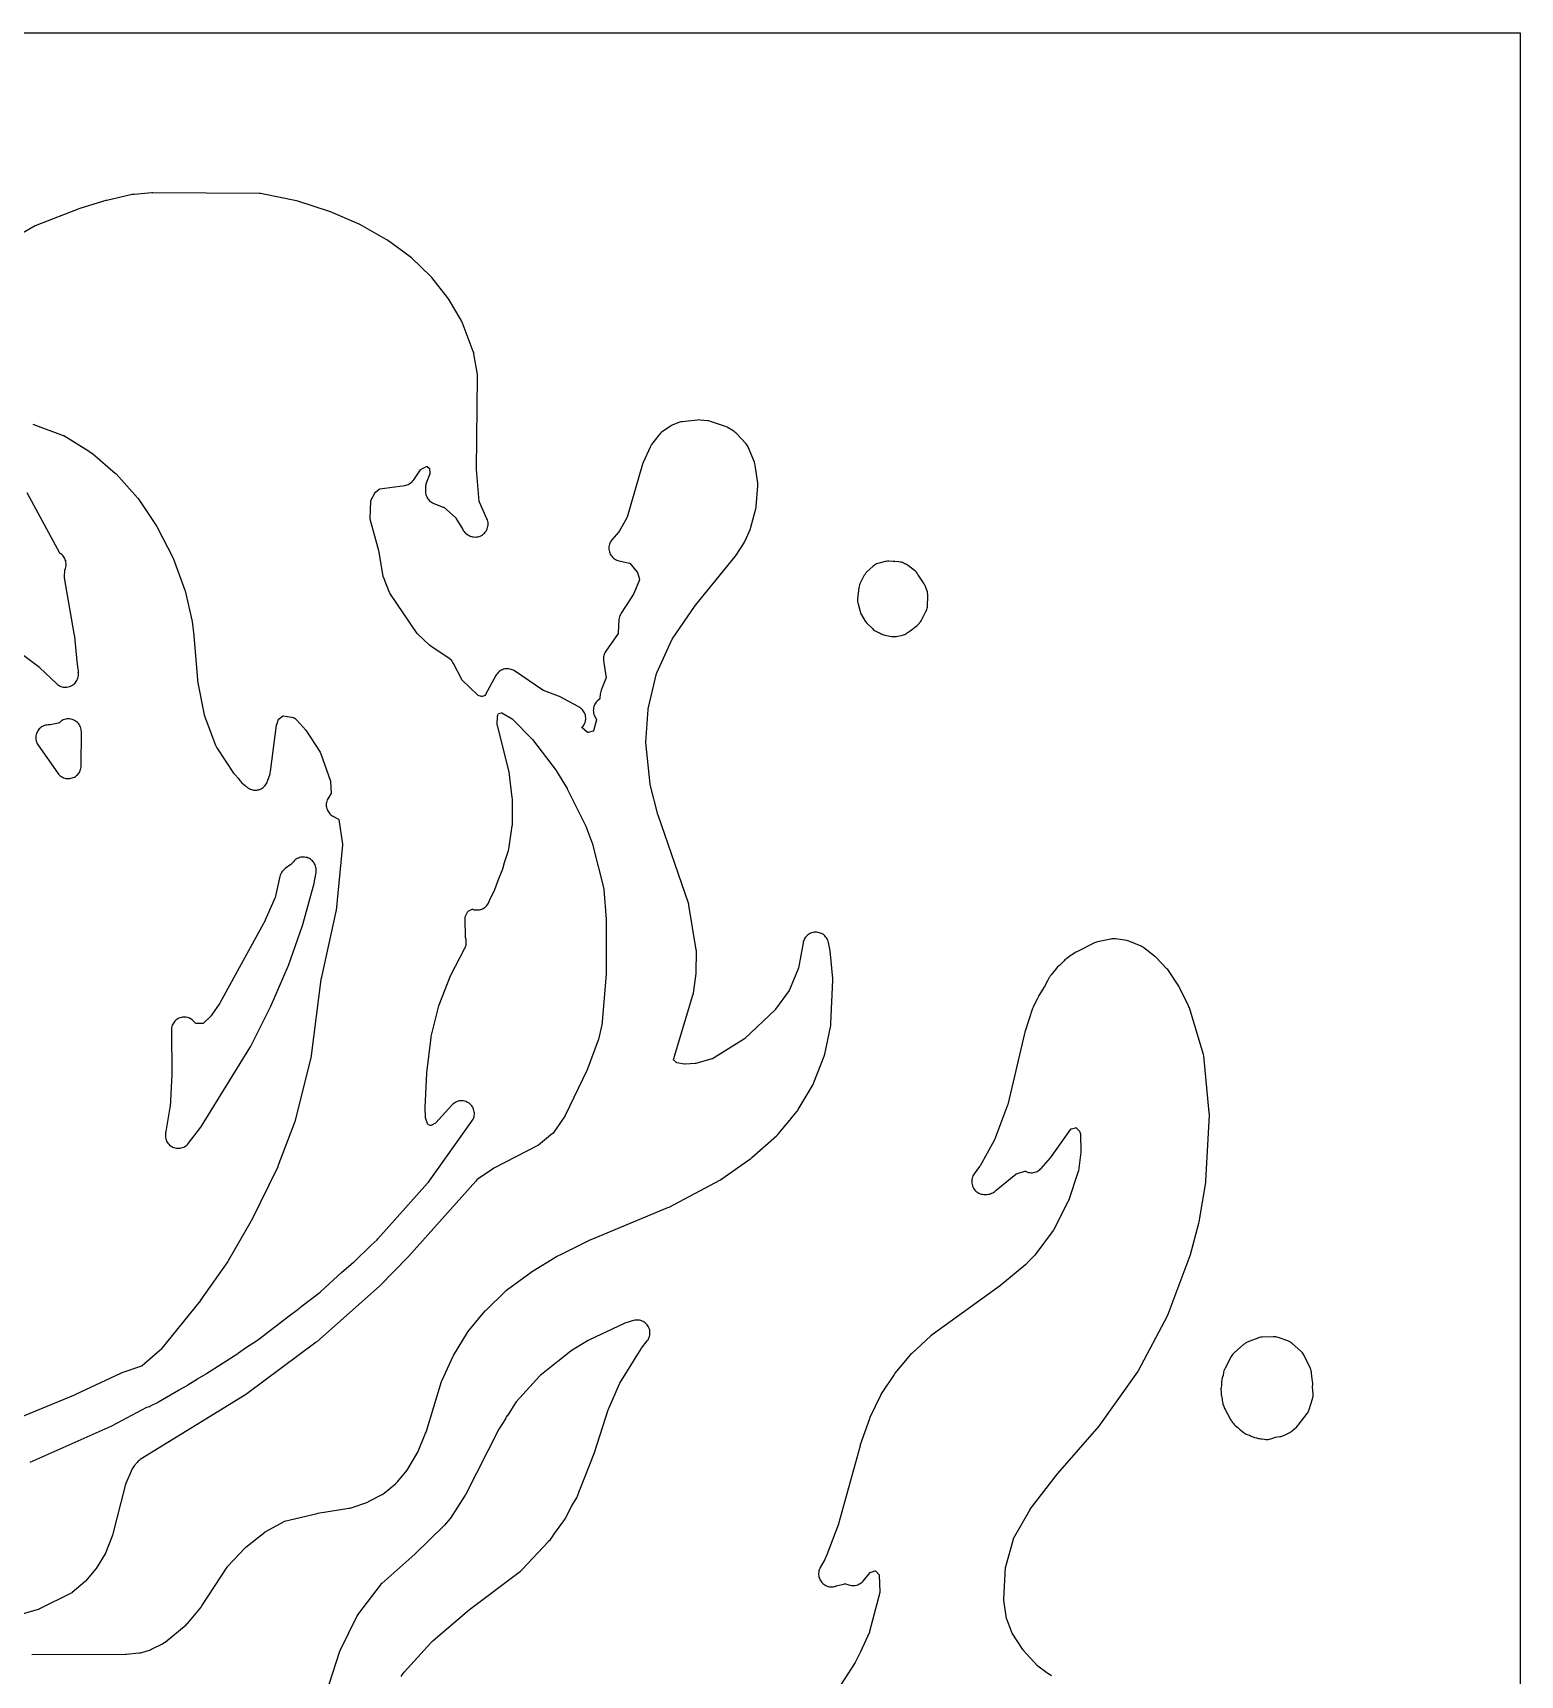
# Model space of a CAD drawing. Header units: millimetres. Extents: x 0 to 300, y 0 to 300.
# Drawn here: x 161.6 to 299.7, y 147.6 to 300 of the extents above; entities that cross this region are included whole.
import ezdxf

# ---------------------------------------------------------------- set-up
doc = ezdxf.new("R2010")
doc.units = ezdxf.units.MM
doc.layers.add('CUT', color=7, linetype='CONTINUOUS')

msp = doc.modelspace()

# ---------------------------------------------------------------- linework, layer by layer
at = {"layer": 'CUT'}
for points in [[(0.0014, 299.9986), (0.0295, 300), (149.1219, 300), (151.6802, 300), (299.6408, 300), (299.6689, 299.9986), (299.6703, 299.9705), (299.6703, 0.0295), (299.6689, 0.0014), (299.6408, 0), (150.7335, 0), (147.8556, 0), (0.0295, 0), (0.0014, 0.0014), (0, 0.0295), (0, 299.9705)], [(242.6802, 250.6609), (242.5799, 250.7066), (242.5314, 250.7235), (242.5043, 250.7407), (242.4069, 250.7905), (242.3053, 250.8313), (242.2005, 250.8627), (242.0933, 250.8843), (241.9845, 250.8962), (241.5897, 250.9209), (241.5637, 250.9249), (241.4499, 250.9311), (241.4363, 250.9306), (241.0518, 250.9547), (240.9325, 250.9562), (240.8135, 250.9459), (240.6962, 250.9238), (240.1366, 250.7893), (240.0207, 250.7552), (239.9089, 250.7096), (239.8021, 250.653), (239.7016, 250.5859), (239.6084, 250.5091), (239.0129, 249.966), (238.9193, 249.8706), (238.8369, 249.7654), (238.7668, 249.6516), (238.4026, 248.9803), (238.3512, 248.8731), (238.3106, 248.7613), (238.2812, 248.646), (238.2635, 248.5284), (238.1527, 247.4288), (238.1467, 247.3201), (238.1506, 247.2113), (238.1643, 247.1032), (238.1878, 246.9969), (238.3767, 246.2945), (238.4117, 246.1853), (238.457, 246.0799), (238.5122, 245.9794), (238.8629, 245.4067), (238.9185, 245.3238), (238.9809, 245.2458), (239.0495, 245.1732), (239.5245, 244.7112), (239.6079, 244.6374), (239.6977, 244.5715), (239.7933, 244.5143), (240.1536, 244.3208), (240.1691, 244.3103), (240.2823, 244.2425), (240.4023, 244.1875), (240.4256, 244.1798), (240.455, 244.1659), (240.5701, 244.1251), (240.6887, 244.0963), (241.2885, 243.9824), (241.3955, 243.9671), (241.5034, 243.9614), (241.6115, 243.9655), (241.7187, 243.9793), (242.2016, 244.0636), (242.3139, 244.0888), (242.4234, 244.1247), (242.5288, 244.1709), (242.6294, 244.227), (242.7241, 244.2925), (242.79, 244.3429), (242.8395, 244.3656), (242.9368, 244.422), (243.0283, 244.4871), (243.6718, 244.9922), (243.7559, 245.0648), (243.833, 245.1448), (243.8938, 245.2209), (243.8959, 245.2232), (243.9022, 245.2315), (243.9023, 245.2316), (243.9737, 245.3256), (244.0402, 245.4359), (244.1349, 245.614), (244.1649, 245.6647), (244.2183, 245.7653), (244.2286, 245.7903), (244.4979, 246.2966), (244.5436, 246.3927), (244.5807, 246.4925), (244.6087, 246.5951), (244.6276, 246.6999), (244.6371, 246.8058), (244.6778, 247.7055), (244.6779, 247.811), (244.6687, 247.9161), (244.6504, 248.0201), (244.623, 248.122), (244.4935, 248.5307), (244.4518, 248.6426), (244.3992, 248.7498), (244.3362, 248.8513), (243.8235, 249.5919), (243.7422, 249.7403), (243.6772, 249.8457), (243.6017, 249.9439), (243.5164, 250.0337), (243.4224, 250.1143), (242.8662, 250.5431), (242.7759, 250.6063)], [(161.8356, 234.6516), (161.8333, 234.5346), (161.8425, 234.418), (161.8629, 234.3029), (161.8944, 234.1902), (161.9368, 234.0812), (161.9896, 233.9768), (162.0522, 233.8781), (163.8754, 231.2935), (163.947, 231.2018), (164.0271, 231.1174), (164.1151, 231.0412), (164.21, 230.9739), (164.3109, 230.9161), (164.4171, 230.8683), (164.5273, 230.8311), (164.6406, 230.8047), (164.756, 230.7894), (164.8723, 230.7853), (164.9884, 230.7925), (165.1033, 230.811), (165.2158, 230.8404), (165.325, 230.8807), (165.4298, 230.9313), (165.5292, 230.9918), (165.6222, 231.0617), (165.7081, 231.1403), (165.7859, 231.2268), (165.855, 231.3204), (165.9147, 231.4203), (165.9644, 231.5255), (166.0037, 231.635), (166.0322, 231.7478), (166.0497, 231.8629), (166.0559, 231.9791), (166.072, 235.1199), (166.0667, 235.239), (166.0496, 235.3571), (166.0208, 235.4728), (165.9807, 235.5851), (165.9297, 235.6929), (165.8681, 235.7951), (165.7968, 235.8907), (165.7163, 235.9787), (165.6275, 236.0583), (165.5312, 236.1287), (165.4284, 236.1892), (165.3201, 236.2392), (165.2074, 236.2782), (165.0914, 236.3058), (164.9732, 236.3217), (164.854, 236.3259), (164.735, 236.3181), (164.6173, 236.2987), (164.5021, 236.2676), (164.3906, 236.2252), (164.2839, 236.172), (164.183, 236.1084), (164.0888, 236.0352), (164.0268, 235.9762), (163.9824, 235.9342), (163.953, 235.9268), (163.1605, 235.7705), (163.1307, 235.7661), (163.1017, 235.7678), (162.9848, 235.7688), (162.8683, 235.7585), (162.7534, 235.7368), (162.6411, 235.704), (162.5325, 235.6605), (162.4287, 235.6066), (162.3306, 235.5429), (162.2393, 235.4699), (162.1554, 235.3884), (162.0799, 235.2991), (162.0134, 235.2028), (161.9566, 235.1006), (161.9101, 234.9933), (161.8742, 234.882), (161.8493, 234.7677)], [(174.9332, 208.4264), (174.842, 208.3547), (174.758, 208.2745), (174.6823, 208.1867), (174.6153, 208.0918), (174.5578, 207.991), (174.5104, 207.8851), (174.4734, 207.7751), (174.4472, 207.662), (174.432, 207.547), (174.428, 207.431), (174.4858, 203.3334), (174.4848, 203.2889), (174.3068, 200.3249), (174.2992, 200.2596), (173.9153, 198.0195), (173.8965, 197.9356), (173.8767, 197.8213), (173.868, 197.7057), (173.8705, 197.5897), (173.8841, 197.4746), (173.9089, 197.3612), (173.9444, 197.2508), (173.9905, 197.1444), (174.0466, 197.0429), (174.1122, 196.9473), (174.1868, 196.8584), (174.2696, 196.7772), (174.3598, 196.7044), (174.4567, 196.6406), (174.5593, 196.5864), (174.6666, 196.5424), (174.7777, 196.509), (174.8914, 196.4865), (175.0068, 196.475), (175.1228, 196.4748), (175.2383, 196.4857), (175.3522, 196.5077), (175.4634, 196.5407), (175.5709, 196.5842), (175.6737, 196.6378), (175.7708, 196.7012), (175.8614, 196.7736), (175.9446, 196.8545), (176.0196, 196.943), (177.1576, 198.4261), (177.2257, 198.5247), (181.7214, 205.7824), (181.7728, 205.8741), (183.6445, 209.5866), (183.674, 209.6498), (185.2824, 213.3619), (185.315, 213.4458), (186.6017, 217.1564), (186.6246, 217.23), (187.6215, 220.8382), (187.6444, 220.9373), (187.858, 222.0799), (187.8738, 222.1954), (187.8784, 222.312), (187.8716, 222.4284), (187.8535, 222.5436), (187.8243, 222.6565), (187.7843, 222.7661), (187.7339, 222.8713), (187.6735, 222.971), (187.6037, 223.0644), (187.5252, 223.1507), (187.4386, 223.2288), (187.3449, 223.2982), (187.2449, 223.3582), (187.1395, 223.4082), (187.0298, 223.4478), (186.9168, 223.4764), (186.8015, 223.494), (186.685, 223.5003), (186.5685, 223.4953), (186.453, 223.479), (186.3397, 223.4515), (186.2295, 223.4132), (186.1236, 223.3644), (186.0229, 223.3055), (185.9285, 223.2371), (185.8411, 223.1599), (185.7616, 223.0746), (185.5611, 222.8371), (185.5438, 222.8183), (185.5236, 222.8028), (184.9879, 222.4255), (184.889, 222.3478), (184.7987, 222.2601), (184.7182, 222.1635), (184.6482, 222.059), (184.5895, 221.9478), (184.5428, 221.831), (184.5086, 221.71), (184.0624, 219.7436), (184.0544, 219.7151), (184.0436, 219.6875), (183.0027, 217.3651), (182.9811, 217.3219), (178.9625, 209.9992), (178.9301, 209.9466), (178.1476, 208.8151), (178.1292, 208.7911), (178.1084, 208.7691), (177.3773, 208.0695), (177.356, 208.051), (177.3279, 208.0497), (176.697, 208.0499), (176.667, 208.0515), (176.633, 208.1019), (176.6327, 208.1017), (176.5904, 208.1646), (176.5166, 208.2542), (176.4346, 208.3363), (176.345, 208.4101), (176.2487, 208.4748), (176.1466, 208.53), (176.0396, 208.5751), (175.9288, 208.6096), (175.8152, 208.6332), (175.6998, 208.6457), (175.5837, 208.6471), (175.4681, 208.6372), (175.3539, 208.6162), (175.2424, 208.5843), (175.1344, 208.5417), (175.031, 208.4889)], [(276.9738, 178.9756), (276.8599, 178.9872), (276.7454, 178.988), (275.7135, 178.9455), (275.578, 178.9322), (275.445, 178.9037), (275.316, 178.8602), (274.332, 178.4654), (274.2091, 178.4078), (274.0935, 178.3367), (273.9867, 178.253), (273.1148, 177.4867), (273.0369, 177.4117), (272.966, 177.33), (272.9028, 177.2423), (272.8478, 177.1493), (272.2626, 176.0503), (272.2083, 175.9336), (272.1668, 175.8118), (272.1386, 175.6861), (272.0857, 175.373), (272.0149, 175.169), (271.9823, 175.0578), (271.9605, 174.9439), (271.9498, 174.8284), (271.9344, 174.4772), (271.8966, 174.2531), (271.8824, 174.1319), (271.8807, 174.0098), (271.8913, 173.8882), (271.9055, 173.7857), (271.9057, 173.7062), (271.9161, 173.5963), (271.9365, 173.4879), (271.9617, 173.3812), (272.0285, 172.9008), (272.048, 172.7953), (272.0768, 172.692), (272.1148, 172.5917), (272.1615, 172.4951), (272.1829, 172.4556), (272.1957, 172.41), (272.2312, 172.3155), (272.2744, 172.2242), (272.7015, 171.4133), (272.7545, 171.3224), (272.8154, 171.2365), (272.8835, 171.1563), (272.8884, 171.151), (272.9124, 171.1067), (272.9709, 171.0098), (273.0382, 170.9188), (273.1139, 170.8346), (273.1971, 170.7579), (273.4493, 170.5465), (273.4786, 170.5149), (273.563, 170.4325), (273.6551, 170.3587), (273.7368, 170.3055), (273.9523, 170.1249), (274.0384, 170.0592), (274.13, 170.0015), (274.2264, 169.9523), (274.3269, 169.9119), (274.5346, 169.8393), (274.6242, 169.7871), (274.7452, 169.7254), (274.8724, 169.6778), (275.0042, 169.6449), (275.1933, 169.609), (275.268, 169.5828), (275.3734, 169.5513), (275.4813, 169.5295), (275.5908, 169.5178), (275.6794, 169.5164), (275.9382, 169.4672), (276.0488, 169.4514), (276.1604, 169.446), (276.2719, 169.451), (276.3826, 169.4663), (276.4913, 169.4919), (276.5971, 169.5274), (276.9502, 169.6646), (277.3478, 169.7135), (277.4759, 169.7363), (277.6007, 169.7729), (277.7209, 169.8228), (278.2272, 170.066), (278.328, 170.1204), (278.4231, 170.1843), (278.5117, 170.2569), (278.9216, 170.627), (278.9991, 170.7036), (279.0694, 170.787), (279.8808, 171.844), (279.9414, 171.9305), (279.9941, 172.022), (280.0386, 172.1177), (280.0745, 172.2171), (280.3892, 173.2251), (280.4174, 173.3327), (280.4355, 173.4425), (280.4434, 173.5535), (280.441, 173.6647), (280.3954, 174.3315), (280.4067, 174.5578), (280.4057, 174.6959), (280.3888, 174.833), (280.3444, 175.0767), (280.3089, 175.5956), (280.2952, 175.7122), (280.2701, 175.827), (280.234, 175.9387), (280.187, 176.0464), (279.5711, 177.2897), (279.516, 177.3889), (279.4517, 177.4825), (279.3789, 177.5696), (279.2982, 177.6494), (278.5109, 178.3573), (278.4198, 178.4315), (278.3219, 178.4964), (278.2182, 178.5514), (278.1095, 178.596), (277.1957, 178.92), (277.0861, 178.9531)]]:
    msp.add_lwpolyline(points, close=True, dxfattribs=at)
for points in [[(161.4758, 149.4916), (170.1318, 149.5222), (170.2326, 149.5268), (171.4475, 149.6336), (171.5728, 149.6514), (171.6955, 149.6822), (172.4062, 149.901), (172.5012, 149.9347), (172.5932, 149.9762), (173.6197, 150.4936), (173.7355, 150.5604), (173.8433, 150.6396), (175.7933, 152.2484), (175.876, 152.3233), (175.9513, 152.4055), (177.1819, 153.8811), (177.2658, 153.9948), (179.6182, 157.6067), (179.6334, 157.6279), (179.6503, 157.6477), (181.2687, 159.3807), (181.3327, 159.44), (183.0998, 160.851), (183.1207, 160.8663), (183.1429, 160.8797), (184.8908, 161.8361), (184.9143, 161.8477), (184.9394, 161.8549), (187.9746, 162.5913), (188.0218, 162.6007), (190.9166, 163.0607), (191.0163, 163.0809), (191.1139, 163.1095), (192.5702, 163.6037), (192.6603, 163.6383), (192.7474, 163.6802), (193.991, 164.3406), (194.0921, 164.4008), (194.1868, 164.4707), (195.2525, 165.3403), (195.342, 165.4212), (195.423, 165.5107), (196.3185, 166.6066), (196.4196, 166.7508), (197.2278, 168.1047), (197.3062, 168.2608), (198.04, 170.0333), (198.0778, 170.1381), (199.5232, 174.8167), (199.5504, 174.8884), (200.5884, 177.166), (200.6201, 177.2264), (201.9199, 179.3879), (201.9324, 179.4069), (201.9462, 179.425), (203.5732, 181.3827), (203.6168, 181.4298), (205.4929, 183.2504), (205.5545, 183.3026), (207.829, 184.981), (207.8751, 185.0118), (210.2015, 186.4168), (210.7001, 186.6884), (213.3653, 187.9933), (213.3992, 188.0086), (220.5384, 190.971), (220.6414, 191.0196), (225.4224, 193.5591), (225.5511, 193.6383), (228.2244, 195.5237), (228.3289, 195.6065), (230.6023, 197.6224), (230.6677, 197.6849), (230.7281, 197.7521), (231.6901, 198.9067), (231.8235, 199.04), (231.8948, 199.1179), (231.9591, 199.2018), (232.078, 199.3722), (232.532, 199.917), (232.5914, 199.9945), (232.6442, 200.0765), (234.0073, 202.3925), (234.0531, 202.4779), (234.0918, 202.5668), (235.0427, 205.0154), (235.0749, 205.11), (235.0992, 205.2069), (235.6476, 207.8605), (235.6633, 207.9553), (235.6713, 208.051), (235.8473, 212.0728), (235.8428, 212.2417), (235.592, 214.8144), (235.57, 214.9539), (235.4324, 215.584), (235.4017, 215.6976), (235.3601, 215.8077), (235.3078, 215.9131), (235.2455, 216.0129), (235.1737, 216.1061), (235.0931, 216.1919), (235.0045, 216.2693), (234.9087, 216.3377), (234.8067, 216.3963), (234.6995, 216.4447), (234.588, 216.4824), (234.4734, 216.509), (234.3567, 216.5242), (234.2391, 216.5279), (234.1217, 216.5201), (234.0056, 216.5008), (233.892, 216.4702), (233.7819, 216.4287), (233.6764, 216.3766), (233.5765, 216.3144), (233.4832, 216.2427), (233.3973, 216.1622), (233.3198, 216.0737), (233.2513, 215.978), (233.1925, 215.8761), (233.144, 215.7689), (233.1061, 215.6575), (233.0794, 215.5429), (232.649, 213.177), (232.6413, 213.145), (232.6302, 213.114), (231.811, 211.1792), (231.7964, 211.1496), (231.7787, 211.1217), (230.5299, 209.3797), (230.5123, 209.3574), (230.4927, 209.3369), (227.6887, 206.6774), (227.6657, 206.6577), (227.6407, 206.6404), (224.6624, 204.7907), (224.6382, 204.7772), (224.6118, 204.7684), (223.1255, 204.3463), (223.095, 204.3394), (223.0638, 204.3356), (222.1452, 204.2742), (222.1092, 204.2739), (222.0733, 204.2781), (221.368, 204.4028), (221.3397, 204.4092), (221.3178, 204.4282), (221.0565, 204.6782), (221.0364, 204.6995), (221.0435, 204.7278), (222.8591, 210.6927), (222.8833, 210.7855), (222.9001, 210.8801), (223.1492, 212.7084), (223.1601, 212.8547), (223.1842, 214.686), (223.1809, 214.7914), (223.1685, 214.8961), (222.4882, 219.0408), (222.4675, 219.1406), (222.4383, 219.2383), (219.6168, 227.405), (219.6029, 227.4512), (218.8851, 230.2361), (218.8802, 230.2584), (218.8771, 230.281), (218.492, 234.1311), (218.4906, 234.1561), (218.4912, 234.1811), (218.6966, 237.2106), (218.6993, 237.2354), (218.7041, 237.2598), (219.4891, 240.5507), (219.4972, 240.5787), (219.5081, 240.6057), (220.9091, 243.6688), (220.9206, 243.6914), (220.934, 243.713), (223.093, 246.8772), (223.1237, 246.9183), (226.7811, 251.4023), (226.8595, 251.5101), (227.6083, 252.6705), (227.658, 252.7549), (227.7007, 252.8432), (228.1891, 253.9679), (228.2471, 254.1337), (228.7035, 255.8277), (228.7272, 255.9351), (228.741, 256.0442), (228.893, 257.9425), (228.8961, 258.0778), (228.8841, 258.2126), (228.6406, 259.8709), (228.6108, 260.0131), (228.5641, 260.1506), (228.0178, 261.4869), (227.9736, 261.5828), (227.9211, 261.6744), (227.8608, 261.7611), (227.793, 261.8421), (226.912, 262.8066), (226.8348, 262.8837), (226.7509, 262.9535), (226.6611, 263.0154), (226.1431, 263.3385), (226.0227, 263.4043), (225.8955, 263.456), (224.481, 263.9385), (224.348, 263.9755), (224.2117, 263.9969), (223.5235, 264.065), (223.3964, 264.0708), (223.2694, 264.0631), (221.8486, 263.9011), (221.7477, 263.8852), (221.6485, 263.8608), (221.5517, 263.8281), (220.9944, 263.6125), (220.8618, 263.5517), (220.7375, 263.4753), (219.9541, 262.9249), (219.858, 262.8499), (219.7701, 262.7655), (219.6912, 262.6726), (219.0159, 261.791), (218.9367, 261.674), (218.8719, 261.5486), (218.237, 260.1196), (218.1818, 259.969), (216.7406, 255.0382), (216.7288, 255.005), (216.713, 254.9734), (216.0021, 253.7339), (215.9871, 253.7104), (215.9701, 253.6885), (215.3394, 252.9495), (215.2673, 252.856), (215.2046, 252.7559), (215.1522, 252.6501), (215.1104, 252.5397), (215.0796, 252.4257), (215.0602, 252.3092), (215.0524, 252.1913), (215.0561, 252.0733), (215.0715, 251.9562), (215.0982, 251.8412), (215.1362, 251.7294), (215.185, 251.6218), (215.2441, 251.5196), (215.3129, 251.4236), (215.3909, 251.3349), (215.4772, 251.2543), (215.571, 251.1826), (215.6714, 251.1204), (215.7774, 251.0684), (215.8881, 251.0271), (216.0022, 250.9968), (216.9527, 250.7944), (216.9802, 250.7871), (216.9993, 250.766), (217.6725, 249.9444), (217.6883, 249.9232), (217.698, 249.8987), (217.9095, 249.2853), (217.9181, 249.2556), (217.9074, 249.2265), (217.3616, 247.9494), (217.3504, 247.926), (217.3372, 247.9037), (216.1854, 246.1341), (216.1223, 246.0251), (216.071, 245.91), (216.032, 245.7902), (216.0058, 245.6669), (215.9927, 245.5416), (215.9282, 244.2958), (215.9255, 244.2685), (215.9108, 244.2452), (214.7647, 242.5992), (214.7049, 242.504), (214.6542, 242.4036), (214.6131, 242.299), (214.582, 242.1909), (214.5612, 242.0804), (214.5508, 241.9684), (214.5509, 241.856), (214.5616, 241.744), (214.7923, 240.1271), (214.7951, 240.0955), (214.7844, 240.0655), (214.3382, 238.9954), (214.2946, 238.8727), (214.2647, 238.746), (214.2486, 238.6168), (214.2232, 238.252), (214.2195, 238.2217), (214.199, 238.1993), (213.9638, 237.9676), (213.883, 237.8796), (213.8114, 237.784), (213.7495, 237.6817), (213.6982, 237.5738), (213.6579, 237.4614), (213.6289, 237.3455), (213.6116, 237.2272), (213.6061, 237.1079), (213.6126, 236.9886), (213.6308, 236.8705), (213.6608, 236.7548), (213.702, 236.6427), (213.7543, 236.5353), (213.8955, 236.2781), (213.9078, 236.2529), (213.9019, 236.2256), (213.6352, 235.213), (213.6265, 235.1856), (213.599, 235.1776), (213.1145, 235.0637), (213.085, 235.0584), (213.0609, 235.0763), (212.5585, 235.4926), (212.5384, 235.511), (212.5558, 235.532), (212.5905, 235.5698), (212.6654, 235.6601), (212.7312, 235.7573), (212.7872, 235.8605), (212.8328, 235.9686), (212.8676, 236.0807), (212.8914, 236.1957), (212.9037, 236.3124), (212.9047, 236.4297), (212.8941, 236.5466), (212.8722, 236.6619), (212.8391, 236.7745), (212.7952, 236.8834), (212.7408, 236.9874), (212.6766, 237.0856), (212.6031, 237.1771), (212.5209, 237.261), (212.431, 237.3364), (212.3342, 237.4027), (212.2313, 237.4592), (212.2065, 237.4713), (210.5367, 238.3763), (210.4564, 238.4161), (210.3733, 238.4497), (208.9739, 238.9562), (208.9508, 238.9656), (208.9298, 238.9787), (206.2896, 240.7727), (206.1895, 240.8338), (206.0839, 240.8849), (205.9739, 240.9254), (205.8604, 240.9549), (205.7445, 240.9732), (205.6275, 240.9802), (205.5103, 240.9756), (205.3941, 240.9597), (205.28, 240.9325), (205.1691, 240.8942), (205.0625, 240.8454), (204.9612, 240.7864), (204.8661, 240.7177), (204.7782, 240.6401), (204.6982, 240.5543), (204.6271, 240.4611), (204.5653, 240.3614), (203.5836, 238.5881), (203.5323, 238.484), (203.527, 238.4697), (203.511, 238.4678), (203.3943, 238.4424), (203.2807, 238.4055), (203.2589, 238.3972), (203.2325, 238.405), (202.9226, 238.5127), (202.8929, 238.5248), (202.8687, 238.5457), (201.425, 239.9334), (201.4022, 239.958), (201.3854, 239.9871), (200.6392, 241.4677), (200.5783, 241.5747), (200.5066, 241.6749), (200.4251, 241.7672), (200.3346, 241.8506), (200.2359, 241.9244), (198.4432, 243.1265), (198.423, 243.1413), (198.4041, 243.1577), (197.2919, 244.2102), (197.2695, 244.2339), (197.2497, 244.2599), (194.7156, 248.0089), (194.6991, 248.0364), (194.6857, 248.0654), (194.1198, 249.4811), (194.1095, 249.5113), (194.1026, 249.5425), (193.7226, 251.7996), (193.6957, 251.9205), (192.88, 254.8667), (192.8733, 254.8967), (192.8729, 254.9275), (192.9371, 256.5499), (192.9394, 256.5771), (192.9513, 256.6016), (193.3462, 257.3279), (193.3622, 257.3539), (193.3852, 257.3739), (193.7296, 257.6425), (193.755, 257.6602), (193.7854, 257.6661), (196.1013, 257.9921), (196.2113, 258.0129), (196.3189, 258.0438), (196.4231, 258.0846), (196.5231, 258.1349), (196.6179, 258.1943), (196.7068, 258.2624), (196.789, 258.3383), (196.8637, 258.4217), (196.9304, 258.5116), (197.5624, 259.4532), (197.5813, 259.4783), (197.6089, 259.4934), (198.1231, 259.7412), (198.1495, 259.7524), (198.1735, 259.7366), (198.3637, 259.5971), (198.3852, 259.5797), (198.3891, 259.5523), (198.4278, 259.1284), (198.4291, 259.1019), (198.421, 259.0766), (198.1008, 258.2123), (198.0678, 258.109), (198.0442, 258.0031), (198.0303, 257.8956), (198.0262, 257.7872), (198.0277, 257.5621), (198.0251, 257.4978), (198.0259, 257.3827), (198.0377, 257.2682), (198.0604, 257.1554), (198.0938, 257.0453), (198.1376, 256.9388), (198.1914, 256.8371), (198.2547, 256.741), (198.3269, 256.6514), (198.4074, 256.5691), (198.4954, 256.4949), (198.5901, 256.4295), (198.6906, 256.3735), (198.796, 256.3273), (199.6761, 255.9913), (199.7, 255.981), (199.7204, 255.9648), (200.8095, 255.0209), (200.8332, 254.9981), (200.8512, 254.9705), (201.477, 253.8907), (201.5347, 253.8006), (201.6003, 253.716), (201.6731, 253.6375), (201.7526, 253.5659), (201.8382, 253.5016), (201.9648, 253.4152), (202.0669, 253.3526), (202.1748, 253.3005), (202.2874, 253.2595), (202.4035, 253.2299), (202.5219, 253.212), (202.6416, 253.2059), (202.7612, 253.2119), (202.8797, 253.2298), (202.9958, 253.2593), (203.1083, 253.3004), (203.2162, 253.3524), (203.3184, 253.4149), (203.4139, 253.4873), (203.5016, 253.5689), (203.5808, 253.6588), (203.6506, 253.7561), (203.7104, 253.86), (203.7595, 253.9692), (203.7975, 254.0829), (203.8239, 254.1997), (203.8386, 254.3186), (203.8413, 254.4384), (203.8321, 254.5578), (203.8111, 254.6757), (203.7783, 254.791), (203.7343, 254.9024), (203.041, 256.428), (203.0287, 256.4598), (203.0239, 256.4935), (202.7759, 259.4639), (202.7739, 259.5199), (202.8617, 268.0697), (202.8582, 268.1742), (202.8456, 268.278), (202.527, 270.2025), (202.501, 270.3217), (202.4631, 270.4375), (201.422, 273.143), (201.3828, 273.2336), (201.3363, 273.3206), (200.1707, 275.3015), (200.0787, 275.436), (198.6164, 277.2901), (198.5034, 277.4144), (196.728, 279.1115), (196.6065, 279.2132), (194.4933, 280.7563), (194.38, 280.8297), (192.0036, 282.1847), (191.8786, 282.2467), (189.1998, 283.3851), (189.1066, 283.4203), (186.1833, 284.3852), (186.0456, 284.4218), (182.8537, 285.069), (182.7386, 285.0865), (182.6223, 285.0929), (172.7158, 285.1517), (172.608, 285.1475), (170.9611, 285.0089), (170.7998, 284.9841), (168.4251, 284.4528), (168.3421, 284.4311), (166.0259, 283.736), (165.9363, 283.7052), (161.9504, 282.1569), (161.8685, 282.1216), (161.7895, 282.0803), (158.391, 280.1384)], [(161.5587, 263.6692), (164.3816, 262.6404), (164.4093, 262.6287), (164.4357, 262.6143), (166.7472, 261.1941), (166.75, 261.1921), (166.7727, 261.1761), (166.7985, 261.1578), (167.098, 260.9462), (169.2327, 259.1162), (169.2889, 259.0611), (171.2825, 256.8364), (171.3336, 256.7708), (173.0781, 254.1757), (173.1132, 254.1165), (174.5597, 251.3176), (174.5899, 251.2491), (175.6836, 248.2725), (175.7049, 248.2011), (176.3599, 245.375), (176.5076, 244.08), (176.8443, 239.953), (176.8637, 239.8147), (177.4864, 236.7087), (177.5088, 236.6163), (177.5384, 236.5261), (178.5242, 233.8766), (178.5802, 233.7491), (178.6507, 233.629), (180.2113, 231.2902), (180.2756, 231.2028), (180.3474, 231.1215), (180.6459, 230.8133), (180.7735, 230.6237), (180.8327, 230.5432), (180.8983, 230.4678), (180.9701, 230.3982), (181.3052, 230.0991), (181.3948, 230.0266), (181.4672, 229.9786), (181.541, 229.922), (181.6407, 229.86), (181.7461, 229.808), (181.856, 229.7665), (181.9695, 229.736), (182.0854, 229.7167), (182.2026, 229.7089), (182.32, 229.7125), (182.4365, 229.7276), (182.551, 229.7541), (182.6623, 229.7916), (182.7695, 229.8398), (182.8714, 229.8983), (182.9671, 229.9664), (183.0557, 230.0436), (183.1363, 230.1291), (183.2082, 230.222), (183.2706, 230.3215), (183.323, 230.4267), (183.3649, 230.5365), (183.5867, 231.2165), (183.6164, 231.3245), (183.636, 231.4348), (184.1928, 235.7413), (184.1989, 235.7741), (184.2087, 235.8061), (184.3906, 236.3008), (184.4015, 236.3267), (184.4232, 236.3448), (184.7646, 236.6033), (184.7899, 236.6204), (184.8202, 236.6164), (185.759, 236.4412), (185.8049, 236.4208), (185.8447, 236.403), (185.8619, 236.3953), (185.8785, 236.3879), (186.0857, 236.1989), (186.9176, 235.2895), (188.2321, 233.2429), (188.2489, 233.213), (188.2623, 233.1814), (189.193, 230.5581), (189.2013, 230.5304), (189.2042, 230.5017), (189.2581, 229.4329), (189.2581, 229.4021), (189.2426, 229.3753), (189.0046, 229.0091), (188.9461, 228.9088), (188.8975, 228.8033), (188.8594, 228.6936), (188.8321, 228.5807), (188.8158, 228.4656), (188.8107, 228.3496), (188.8169, 228.2336), (188.8342, 228.1188), (188.8626, 228.0061), (188.9017, 227.8968), (188.9512, 227.7917), (189.0107, 227.6919), (189.0795, 227.5983), (189.157, 227.5118), (189.2426, 227.4332), (189.3353, 227.3633), (189.4344, 227.3026), (189.9509, 227.0198), (189.9765, 227.004), (189.9824, 226.9745), (190.3155, 224.7051), (190.3186, 224.669), (190.3173, 224.6328), (189.7247, 218.5311), (189.7131, 218.4583), (188.3232, 212.2396), (188.3037, 212.1273), (187.4176, 205.071), (187.4044, 205.0003), (185.8914, 198.9483), (185.8703, 198.881), (184.3227, 194.8043), (184.3009, 194.754), (181.8337, 189.7013), (181.8142, 189.6646), (179.7087, 186.0167), (179.68, 185.9718), (177.1478, 182.3665), (177.1229, 182.3336), (173.437, 177.7856), (173.42, 177.7663), (173.4013, 177.7485), (171.7032, 176.2668), (171.6799, 176.2484), (171.6522, 176.2377), (169.8315, 175.6383), (169.6921, 175.5825), (165.535, 173.6084), (165.5067, 173.5959), (158.6537, 170.7659)], [(157.4283, 244.6789), (162.1719, 241.1198), (162.227, 241.0731), (163.7673, 239.5968), (163.8555, 239.5202), (163.9507, 239.4525), (164.052, 239.3944), (164.1585, 239.3464), (164.2692, 239.309), (164.3829, 239.2825), (164.4988, 239.2672), (164.6155, 239.2633), (164.7321, 239.2707), (164.8474, 239.2894), (164.9603, 239.3193), (165.0698, 239.3599), (165.1748, 239.4111), (165.2744, 239.4722), (165.3675, 239.5427), (165.4534, 239.6219), (165.5311, 239.7091), (165.6, 239.8034), (165.6594, 239.904), (165.7088, 240.0099), (165.7476, 240.1201), (165.7755, 240.2335), (165.7922, 240.3491), (165.7976, 240.4658), (165.7917, 240.5824), (165.7894, 240.6054), (165.7984, 240.6945), (165.7989, 240.8111), (165.788, 240.9271), (165.6858, 241.6428), (165.4529, 243.9738), (165.4405, 244.0633), (164.4929, 249.4277), (164.4896, 249.4533), (164.4906, 249.479), (164.5478, 250.1594), (164.5517, 250.1883), (164.5544, 250.1961), (164.5913, 250.2893), (164.6236, 250.4021), (164.6448, 250.5174), (164.6546, 250.6343), (164.6529, 250.7516), (164.6398, 250.8681), (164.6154, 250.9829), (164.5799, 251.0946), (164.5337, 251.2024), (164.4772, 251.3052), (164.4109, 251.402), (164.3355, 251.4918), (164.2516, 251.5738), (164.1602, 251.6473), (164.1116, 251.6826), (164.0909, 251.6991), (164.0772, 251.7217), (161.0413, 257.3007)], [(161.3182, 167.3275), (168.8311, 170.669), (168.9119, 170.7087), (172.1454, 172.4482), (172.1617, 172.4501), (172.2784, 172.4756), (172.392, 172.5126), (172.5014, 172.5606), (173.1529, 172.8867), (173.2282, 172.9278), (175.0827, 174.0283), (175.8812, 174.4579), (175.9619, 174.5055), (176.8558, 175.0805), (177.6555, 175.555), (177.6875, 175.5747), (180.5995, 177.4283), (180.6652, 177.4733), (181.3017, 177.9405), (182.3325, 178.6036), (182.4133, 178.6605), (185.3687, 180.9259), (186.1999, 181.5361), (186.2663, 181.5886), (186.5765, 181.8518), (188.24, 183.127), (188.3231, 183.1968), (190.2122, 184.9374), (191.3373, 185.8922), (191.3978, 185.9473), (192.9834, 187.4906), (193.5267, 187.9912), (193.6089, 188.0747), (198.2156, 193.2361), (198.2958, 193.3363), (202.3382, 198.9787), (202.4017, 199.0772), (202.4553, 199.1814), (202.4985, 199.2903), (202.5308, 199.4028), (202.552, 199.518), (202.5619, 199.6348), (202.5604, 199.7519), (202.5475, 199.8683), (202.5232, 199.9829), (202.4879, 200.0946), (202.4419, 200.2024), (202.3856, 200.3051), (202.3195, 200.4018), (202.2443, 200.4917), (202.1608, 200.5738), (202.0696, 200.6473), (201.9717, 200.7116), (201.8679, 200.7661), (201.7594, 200.8101), (201.6471, 200.8434), (201.5321, 200.8656), (201.4154, 200.8765), (201.2983, 200.8759), (201.1817, 200.8639), (201.0669, 200.8406), (200.9549, 200.8062), (200.8468, 200.7611), (200.7437, 200.7056), (200.6464, 200.6403), (200.5559, 200.5659), (200.4731, 200.483), (198.9949, 198.8503), (198.971, 198.8267), (198.9424, 198.8091), (198.5586, 198.6011), (198.5327, 198.5887), (198.5048, 198.5953), (198.2932, 198.6566), (198.2672, 198.6655), (198.2565, 198.6909), (198.0319, 199.3063), (198.0228, 199.3357), (198.02, 199.3664), (197.9861, 200.2094), (197.9863, 200.2614), (198.1341, 203.4345), (198.1382, 203.4818), (198.5535, 206.767), (198.566, 206.8344), (199.2684, 209.7028), (199.2932, 209.7807), (200.3607, 212.4803), (200.3853, 212.5344), (201.6823, 215.0524), (201.7289, 215.1543), (201.7658, 215.26), (201.7927, 215.3688), (201.8093, 215.4795), (201.8155, 215.5914), (201.8112, 215.7033), (201.7966, 215.8144), (201.7716, 215.9236), (201.7573, 215.975), (201.755, 216.0037), (201.6969, 217.8908), (201.6975, 217.9202), (201.7093, 217.947), (201.9531, 218.4346), (201.9664, 218.4584), (201.9901, 218.4717), (202.3569, 218.6551), (202.3845, 218.6671), (202.3846, 218.6672), (202.4153, 218.6574), (202.4333, 218.6517), (202.4439, 218.6477), (202.5585, 218.617), (202.6757, 218.5977), (202.7942, 218.5901), (202.9128, 218.5943), (203.0305, 218.6102), (203.146, 218.6376), (203.2583, 218.6763), (203.3661, 218.7259), (203.4686, 218.7859), (203.5646, 218.8557), (203.6532, 218.9347), (203.7336, 219.0221), (203.805, 219.117), (203.8666, 219.2184), (203.9179, 219.3255), (204.0704, 219.6885), (204.4055, 220.3392), (204.4709, 220.4911), (204.7963, 221.4176), (205.1464, 222.2514), (205.2022, 222.4174), (205.3514, 222.9984), (205.7064, 224.009), (205.739, 224.1182), (205.7611, 224.23), (206.0838, 226.3987), (206.0936, 226.4871), (206.0969, 226.576), (206.0957, 228.8943), (206.0872, 229.0361), (205.8081, 231.3705), (205.7785, 231.5279), (204.6966, 235.721), (204.6907, 235.7495), (204.6905, 235.7785), (204.7241, 236.6221), (204.7265, 236.6497), (204.7278, 236.6519), (204.7856, 236.7565), (204.8131, 236.8205), (204.9252, 236.8429), (205.0363, 236.8765), (205.0913, 236.8961), (205.1177, 236.8828), (206.0698, 236.3436), (206.0932, 236.3288), (206.1136, 236.3099), (207.9116, 234.4805), (207.9601, 234.4246), (210.1644, 231.5445), (210.2022, 231.4888), (211.1705, 229.8772), (211.1937, 229.8348), (212.8858, 226.4234), (212.9104, 226.3668), (213.5535, 224.645), (213.5733, 224.5815), (214.5907, 220.5385), (214.596, 220.5132), (214.599, 220.4875), (214.8057, 217.6978), (214.8074, 217.6534), (214.8074, 212.6775), (214.805, 212.6246), (214.3853, 207.8817), (214.3718, 207.798), (214.0842, 206.5686), (214.0615, 206.4938), (213.0292, 203.7539), (213.0089, 203.7064), (210.998, 199.5069), (210.9867, 199.4856), (210.9738, 199.4653), (209.8685, 197.8754), (209.8515, 197.8533), (209.8307, 197.8347), (208.52, 196.7688), (208.4953, 196.7507), (208.4688, 196.7352), (204.3688, 194.6131), (204.2419, 194.5372), (202.9114, 193.625), (202.7969, 193.5359), (202.694, 193.4337), (196.4475, 186.4247), (196.4286, 186.4044), (193.782, 183.6976), (193.7512, 183.6682), (187.9224, 178.4968), (187.8813, 178.4634), (181.441, 173.6938), (181.399, 173.6654), (171.5357, 167.5784), (171.4296, 167.5048), (171.3321, 167.4202), (171.2442, 167.3256), (170.9787, 167.0072), (170.9103, 166.9168), (170.8508, 166.8204), (170.8006, 166.7188), (170.2113, 165.369), (170.1766, 165.2802), (170.1492, 165.189), (168.9512, 160.5508), (168.9296, 160.4836), (168.3072, 158.8822), (168.2966, 158.8581), (168.2839, 158.835), (167.4538, 157.4708), (167.441, 157.4514), (167.4267, 157.4331), (166.465, 156.2952), (166.4485, 156.2772), (166.4307, 156.2607), (165.2263, 155.2333), (165.207, 155.2181), (165.1856, 155.2064), (162.1168, 153.6834), (162.0927, 153.6728), (162.0677, 153.6643), (159.3974, 152.8833)], [(256.1639, 147.4981), (255.8123, 147.7193), (255.7103, 147.7834), (254.8953, 148.4156), (254.8762, 148.4318), (254.8585, 148.4495), (253.5239, 149.8996), (253.5073, 149.9193), (253.4924, 149.9403), (252.5013, 151.4801), (252.4809, 151.5268), (252.4576, 151.5799), (252.4498, 151.5977), (252.3991, 151.7135), (251.998, 152.7832), (251.9887, 152.8128), (251.9824, 152.8431), (251.7236, 154.5408), (251.7205, 154.5719), (251.7207, 154.6032), (251.8937, 157.5854), (251.8973, 157.6169), (251.9041, 157.6479), (252.6113, 160.1989), (252.6231, 160.2332), (252.639, 160.2658), (254.1562, 162.9552), (254.1679, 162.9741), (254.1808, 162.9921), (256.7196, 166.2513), (256.7393, 166.2752), (260.5632, 170.6934), (260.6317, 170.7803), (264.1593, 175.71), (264.2444, 175.8477), (266.9296, 180.9296), (266.9924, 181.0693), (269.0327, 186.5159), (269.0675, 186.6242), (269.8479, 189.5156), (269.8736, 189.6341), (270.4742, 193.2968), (270.4883, 193.4286), (270.8088, 199.5868), (270.8102, 199.6759), (270.8049, 199.7648), (270.2934, 205.0489), (270.2758, 205.1678), (270.2465, 205.2842), (268.9515, 209.5194), (268.9185, 209.6132), (268.8779, 209.7039), (268.0411, 211.3824), (267.9674, 211.51), (267.002, 212.9665), (266.9397, 213.052), (266.8701, 213.1317), (265.8586, 214.1922), (265.791, 214.2578), (265.7183, 214.3179), (264.7329, 215.07), (264.6506, 215.1276), (264.5637, 215.178), (264.473, 215.221), (263.4266, 215.6644), (263.3333, 215.6994), (263.2375, 215.7266), (263.1397, 215.7457), (262.0885, 215.9064), (261.9813, 215.9178), (261.8736, 215.9197), (261.7661, 215.9118), (261.6598, 215.8944), (260.4311, 215.6355), (260.3328, 215.6104), (260.2371, 215.5771), (260.1445, 215.5359), (258.492, 214.7148), (258.4017, 214.665), (258.316, 214.6076), (258.0954, 214.4457), (258.0943, 214.4452), (257.9914, 214.3825), (257.5719, 214.0969), (257.4845, 214.0314), (257.4034, 213.9581), (257.3325, 213.8814), (257.2912, 213.8477), (257.2042, 213.7603), (256.9719, 213.5018), (256.8835, 213.4434), (256.7989, 213.3758), (256.7208, 213.3009), (256.6497, 213.2193), (256.1321, 212.5674), (256.0725, 212.5011), (255.9856, 212.3924), (255.9454, 212.3279), (255.8986, 212.262), (255.835, 212.1476), (255.7727, 212.0194), (255.4892, 211.5006), (254.9804, 210.6442), (254.9376, 210.5654), (254.9007, 210.4837), (254.8043, 210.247), (254.4859, 209.6641), (254.4372, 209.5643), (254.398, 209.4604), (253.7053, 207.3341), (253.6784, 207.2381), (252.1006, 200.5523), (252.0772, 200.4762), (250.8485, 197.2581), (250.8139, 197.1834), (249.5275, 194.841), (249.4806, 194.7685), (248.9837, 194.1101), (248.9175, 194.0127), (248.8611, 193.9093), (248.8151, 193.8009), (248.78, 193.6884), (248.7561, 193.5731), (248.7436, 193.456), (248.7426, 193.3383), (248.7532, 193.221), (248.7752, 193.1053), (248.8084, 192.9923), (248.8526, 192.8831), (248.9073, 192.7788), (248.9719, 192.6803), (249.0459, 192.5887), (249.1284, 192.5047), (249.2189, 192.4293), (249.3162, 192.3631), (249.4197, 192.3067), (249.5281, 192.2607), (249.6405, 192.2256), (249.7558, 192.2017), (249.8729, 192.1892), (249.9907, 192.1882), (250.1083, 192.1931), (250.1628, 192.1953), (250.2733, 192.2049), (250.3824, 192.2248), (250.4892, 192.2546), (250.5928, 192.2941), (250.6924, 192.343), (250.7869, 192.401), (250.8758, 192.4674), (251.0109, 192.5784), (252.8393, 194.0818), (252.8626, 194.099), (252.8898, 194.1089), (253.6651, 194.3478), (253.6945, 194.3552), (253.7227, 194.3442), (253.7304, 194.3408), (253.7584, 194.3283), (253.7871, 194.3155), (253.8077, 194.3063), (253.9167, 194.2638), (254.0293, 194.2321), (254.1445, 194.2116), (254.2611, 194.2024), (254.3781, 194.2046), (254.4942, 194.2181), (254.6086, 194.2429), (254.7199, 194.2787), (254.8273, 194.3252), (254.9296, 194.3819), (255.0259, 194.4483), (255.1153, 194.5238), (255.1969, 194.6076), (256.0674, 195.5936), (256.1482, 195.6958), (257.9582, 198.2598), (257.9769, 198.2836), (258.0059, 198.2922), (258.3782, 198.382), (258.4068, 198.3874), (258.4289, 198.3684), (258.7575, 198.0564), (258.8231, 197.8814), (258.8328, 197.8503), (258.8356, 197.8179), (258.8872, 196.122), (258.6543, 194.3852), (258.6491, 194.3569), (258.6413, 194.3293), (257.7188, 191.5973), (257.7109, 191.5766), (257.7016, 191.5566), (256.3286, 188.8751), (256.3159, 188.8527), (256.3013, 188.8315), (254.5936, 186.5642), (254.4467, 186.4085), (254.2252, 186.1736), (254.0438, 185.9812), (253.7687, 185.6894), (251.4435, 183.7645), (251.4117, 183.7399), (245.0684, 179.1676), (244.9572, 179.0769), (243.1734, 177.4345), (243.0659, 177.3218), (241.6189, 175.5923), (241.5373, 175.4826), (240.3496, 173.6805), (240.2663, 173.5323), (239.2974, 171.4793), (239.2509, 171.3661), (238.3964, 168.942), (238.371, 168.8609), (236.3855, 161.632), (236.3681, 161.5786), (235.2921, 158.7346), (235.2882, 158.7251), (235.2765, 158.6971), (235.2697, 158.6809), (235.1144, 158.3097), (234.6857, 157.5677), (234.6326, 157.4646), (234.5897, 157.3569), (234.5574, 157.2455), (234.536, 157.1315), (234.5257, 157.016), (234.5266, 156.9), (234.5387, 156.7847), (234.5619, 156.6711), (234.5959, 156.5602), (234.6405, 156.4531), (234.6952, 156.3509), (234.7595, 156.2544), (234.8328, 156.1645), (234.9145, 156.0822), (235.0037, 156.0081), (235.0997, 155.943), (235.2015, 155.8875), (235.3082, 155.842), (235.4187, 155.807), (235.5322, 155.7829), (235.6474, 155.7699), (235.7634, 155.768), (235.8789, 155.7773), (235.9931, 155.7977), (236.1047, 155.8291), (236.1384, 155.8404), (236.1666, 155.848), (236.1788, 155.8513), (236.1854, 155.8531), (236.9599, 156.0636), (236.9889, 156.0699), (237.0173, 156.0616), (237.2551, 155.9786), (237.3351, 155.9507), (237.3393, 155.9493), (237.4282, 155.9232), (237.4452, 155.9181), (237.4456, 155.9181), (237.4547, 155.9154), (237.5729, 155.8933), (237.6927, 155.883), (237.813, 155.8849), (237.9324, 155.8988), (238.0499, 155.9245), (238.1642, 155.9619), (238.2742, 156.0105), (238.3787, 156.0699), (238.4768, 156.1395), (238.5675, 156.2185), (238.6497, 156.3062), (239.3164, 157.0923), (239.7906, 157.2501), (239.818, 157.2578), (239.8378, 157.2373), (240.136, 156.8963), (240.1538, 156.8738), (240.1563, 156.8452), (240.2156, 155.3119), (240.2153, 155.2827), (240.2094, 155.2542), (239.2627, 151.6168), (239.2469, 151.5691), (239.2438, 151.5616), (238.4198, 149.7443), (237.9289, 148.7513), (235.6717, 145.2556)], [(195.7621, 147.4518), (195.8702, 147.6119), (196.0338, 147.8538), (198.5251, 150.5768), (198.612, 150.6615), (198.6844, 150.7322), (198.7029, 150.7502), (198.9443, 150.9858), (202.1112, 153.6635), (206.8391, 157.2263), (206.9192, 157.2923), (206.9933, 157.3649), (209.4441, 159.9851), (209.4563, 159.9998), (209.6229, 160.1696), (209.7082, 160.2665), (209.7826, 160.3719), (210.0081, 160.7311), (210.8835, 161.9089), (210.9382, 161.9891), (210.9862, 162.0734), (211.6213, 163.3011), (211.9627, 163.8451), (212.017, 163.941), (212.0622, 164.0415), (212.2508, 164.5181), (212.2714, 164.5579), (212.339, 164.7151), (212.4129, 164.9278), (213.6921, 168.16), (213.7189, 168.2348), (214.9884, 172.1898), (215.01, 172.2469), (216.0436, 174.6089), (216.0834, 174.6845), (218.0563, 177.8653), (218.0924, 177.9171), (218.6189, 178.5946), (218.6856, 178.6895), (218.7428, 178.7905), (218.79, 178.8966), (218.8268, 179.0067), (218.8527, 179.1198), (218.8675, 179.2349), (218.8712, 179.351), (218.8637, 179.4668), (218.845, 179.5813), (218.8153, 179.6935), (218.7749, 179.8024), (218.7242, 179.9068), (218.6637, 180.0058), (218.5938, 180.0985), (218.5153, 180.184), (218.429, 180.2616), (218.3355, 180.3304), (218.2359, 180.3899), (218.1309, 180.4395), (218.0217, 180.4787), (217.9091, 180.5072), (217.7944, 180.5246), (217.6785, 180.5309), (217.5625, 180.526), (217.4476, 180.5099), (217.3347, 180.4827), (216.634, 180.2779), (216.5445, 180.2479), (216.4577, 180.2109), (213.2524, 178.6952), (213.139, 178.6339), (211.6483, 177.7216), (211.5333, 177.6417), (210.2983, 176.6714), (210.2614, 176.6456), (210.2021, 176.5958), (208.7867, 175.4839), (208.7107, 175.4189), (208.6404, 175.3478), (206.4405, 172.9296), (206.372, 172.8471), (206.3111, 172.7589), (205.6592, 171.7179), (205.6219, 171.6708), (205.5523, 171.5733), (205.4927, 171.4693), (205.446, 171.3774), (204.8973, 170.5011), (204.8453, 170.4092), (201.7377, 164.3134), (201.7088, 164.2629), (200.3587, 162.1495), (200.3455, 162.1306), (200.331, 162.1127), (199.7924, 161.5016), (197.02, 158.7895), (193.9621, 156.0875), (193.8773, 156.0048), (193.8011, 155.9142), (191.8079, 153.2903), (191.7436, 153.1968), (191.6884, 153.0976), (190.0717, 149.8378), (190.0347, 149.7556), (190.004, 149.671), (187.5112, 141.8965)]]:
    msp.add_lwpolyline(points, dxfattribs=at)

doc.saveas('drawing.dxf')
